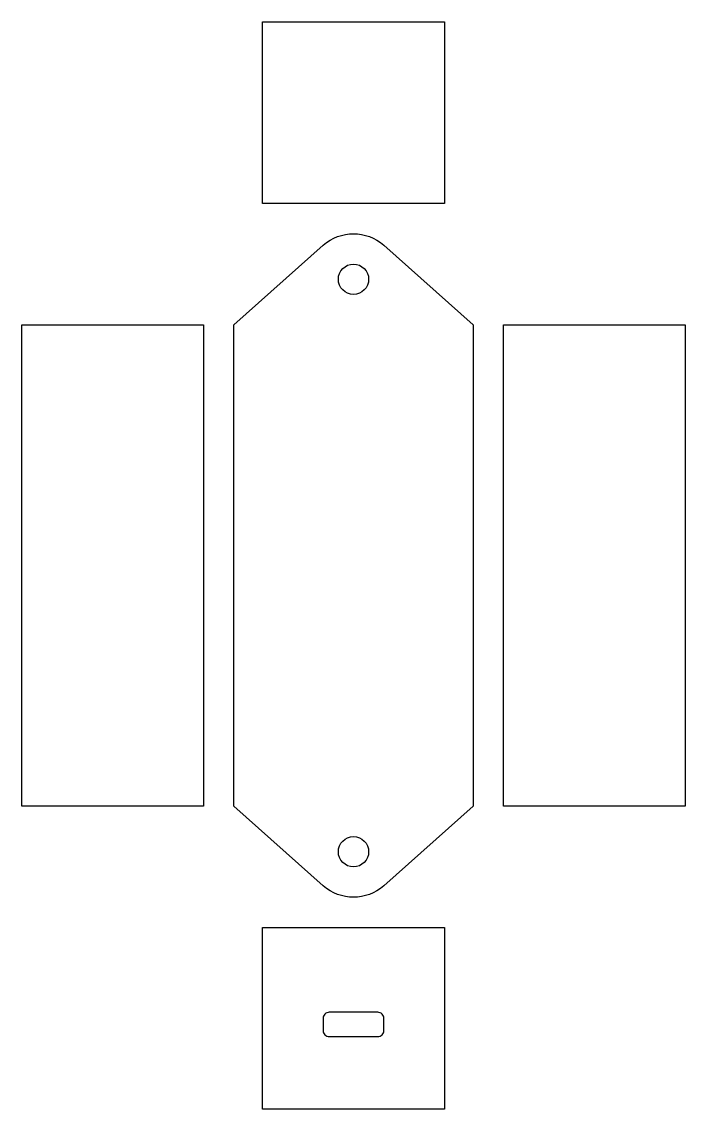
# Model space of a CAD drawing. Header units: millimetres. Extents: x -70 to 40, y -55 to 125.
import ezdxf

# ---------------------------------------------------------------- set-up
doc = ezdxf.new("R2010")
doc.units = ezdxf.units.MM

msp = doc.modelspace()

# ---------------------------------------------------------------- linework, layer by layer
for points in [[(-30, 94.75), (-30, 124.75), (0, 124.75), (0, 94.75)], [(-69.75, -4.75), (-69.75, 74.74), (-39.75, 74.74), (-39.75, -4.75)], [(9.75, -4.75), (9.75, 74.74), (39.75, 74.74), (39.75, -4.75)], [(0, -24.75), (0, -54.75), (-30, -54.75), (-30, -24.75)]]:
    msp.add_lwpolyline(points, close=True)
for points in [[(4.75, -4.75), (-10.02, -17.86, -0.379747), (-19.98, -17.86), (-34.75, -4.75), (-34.75, 74.75), (-19.99, 87.86, -0.380062), (-10.01, 87.86), (4.75, 74.75)], [(-19, -38.75, 0.414214), (-20, -39.75), (-20, -41.75, 0.414214), (-19, -42.75), (-11, -42.75, 0.414214), (-10, -41.75), (-10, -39.75, 0.414214), (-11, -38.75)]]:
    msp.add_lwpolyline(points, format="xyb", close=True)
for centre in [(-15, 82.25), (-15, -12.25)]:
    msp.add_circle(centre, 2.5)

doc.saveas('drawing.dxf')
